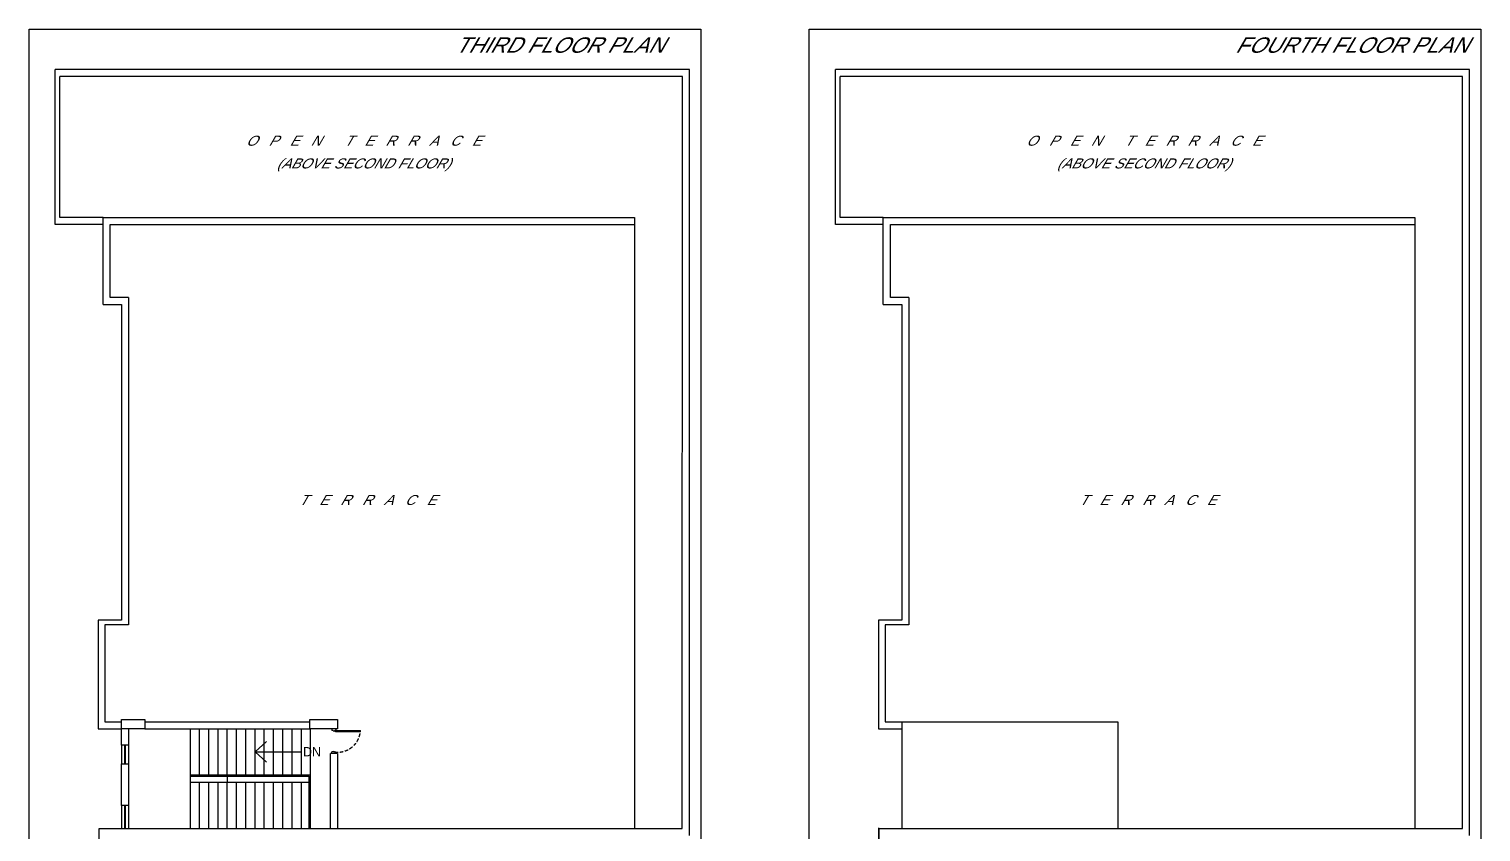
# Model space of a CAD drawing. Extents: x 681461 to 804584, y -183990 to -115925.
# Drawn here: x 757533 to 804584, y -146815 to -120786 of the extents above; entities that cross this region are included whole.
import ezdxf
from ezdxf.enums import TextEntityAlignment as Align

# ---------------------------------------------------------------- set-up
doc = ezdxf.new("R2010")
doc.units = 0
doc.header["$LTSCALE"] = 900
doc.linetypes.add('HIDDEN2', pattern=[0.1875, 0.125, -0.0625])
for name, color, linetype in [('1', 7, 'CONTINUOUS'), ('DOOR', 163, 'CONTINUOUS'), ('ELE', 50, 'CONTINUOUS'), ('TEXT', 2, 'CONTINUOUS'), ('WALL', 1, 'CONTINUOUS')]:
    doc.layers.add(name, color=color, linetype=linetype)
doc.styles.add('ROMANS', font='arial.ttf')

# ---------------------------------------------------------------- blocks, each defined once
blk = doc.blocks.new('REDFRAME')
at = {"layer": '1', "linetype": 'BYBLOCK'}
for p, q in [((-95, 0), (-95, -15)), ((-95, 0), (0, 0)), ((0, 0), (0, -15)), ((-110, -15), (-110, -50)), ((-110, -15), (-95, -15)), ((-110, -15), (-110, -50)), ((-72, -50), (-110, -50)), ((-72, -50), (-72, -65)), ((-22, -65), (-72, -65)), ((-22, -65), (15, -50)), ((0, -15), (15, -15)), ((15, -15), (15, -50))]:
    blk.add_line(p, q, dxfattribs=at)

msp = doc.modelspace()

# ---------------------------------------------------------------- linework, layer by layer
at = {"layer": 'DOOR', "color": 7}
for p, q in [((760532.137, -144006.462), (760532.137, -143210.224)), ((760757.137, -143472.724), (760757.137, -144006.462)), ((761282.137, -143243.349), (766632.762, -143243.349)), ((761282.137, -143472.724), (766632.762, -143472.724)), ((760757.137, -144006.462), (760532.137, -144006.462)), ((767307.137, -146702.724), (767307.137, -144272.724)), ((767532.137, -144272.724), (767532.137, -146702.724)), ((760532.137, -144606.462), (760757.137, -144606.462)), ((760532.137, -145962.099), (760532.137, -144606.462)), ((760757.137, -144606.462), (760757.137, -145962.099)), ((760757.137, -145962.099), (760532.137, -145962.099)), ((759802.138, -150887.725), (759802.138, -146702.724)), ((759802.138, -146702.724), (767487.137, -146702.724)), ((767487.137, -146702.724), (769927.137, -146702.724)), ((769927.137, -146702.724), (777155.713, -146702.724)), ((785086.147, -150887.725), (785086.147, -146702.724)), ((785086.147, -146702.724), (785816.146, -146702.724)), ((785086.147, -146702.724), (795211.146, -146702.724)), ((795211.146, -146702.724), (802439.722, -146702.724))]:
    msp.add_line(p, q, dxfattribs=at)
at = {"layer": 'DOOR', "color": 222, "linetype": 'BYBLOCK'}
for p, q in [((762757.137, -143473.349), (762757.137, -146702.724)), ((763057.137, -144957.724), (763057.137, -143473.349)), ((763357.137, -144957.724), (763357.137, -143472.724)), ((763657.137, -144957.724), (763657.137, -143473.349)), ((763957.137, -144957.724), (763957.137, -143473.349)), ((764257.137, -144957.724), (764257.137, -143473.349)), ((764557.137, -144957.724), (764557.137, -143473.349)), ((764857.137, -144957.724), (764857.137, -143472.724)), ((765157.137, -144957.724), (765157.137, -143473.349)), ((765457.137, -144957.724), (765457.137, -143473.349)), ((765757.137, -144957.724), (765757.137, -143473.349)), ((766057.137, -144957.724), (766057.137, -143473.349)), ((766357.137, -144957.724), (766357.137, -143472.724)), ((766657.137, -146702.724), (766657.137, -143473.349)), ((762757.137, -144957.724), (766657.137, -144957.724)), ((762757.137, -145007.724), (766607.137, -145007.724)), ((762757.137, -145197.724), (766657.137, -145197.724)), ((763057.137, -146702.724), (763057.137, -145198.349)), ((763357.137, -146702.724), (763357.137, -145198.349)), ((763657.137, -146702.724), (763657.137, -145198.349)), ((763957.137, -144957.724), (763957.137, -145197.724)), ((763957.137, -146702.724), (763957.137, -145198.349)), ((764257.137, -146702.724), (764257.137, -145198.349)), ((764557.137, -146702.724), (764557.137, -145197.724)), ((764857.137, -146702.724), (764857.137, -145197.724)), ((765157.137, -146702.724), (765157.137, -145198.349)), ((765457.137, -146702.724), (765457.137, -145198.349)), ((765757.137, -146702.724), (765757.137, -145197.724)), ((766057.137, -146702.724), (766057.137, -145197.724)), ((766357.137, -146702.724), (766357.137, -145198.349)), ((766607.137, -146702.724), (766607.137, -145007.724))]:
    msp.add_line(p, q, dxfattribs=at)
at = {"layer": 'DOOR', "color": 3, "linetype": 'BYBLOCK'}
for q in [(765222.648, -143877.498), (765222.648, -144552.95), (766357.137, -144215.224)]:
    msp.add_line((764857.137, -144215.224), q, dxfattribs=at)
at = {"layer": 'DOOR'}
for p, q in [((767460.204, -143523.884), (768270.748, -143524.983)), ((767460.204, -143564.466), (767460.204, -143523.884)), ((768270.748, -143565.566), (767460.204, -143564.466)), ((768270.748, -143565.566), (768270.748, -143524.983))]:
    msp.add_line(p, q, dxfattribs=at)
at = {"layer": 'DOOR', "color": 222, "linetype": 'BYBLOCK'}
for points in [[(757532.648, -120785.896), (779299.648, -120785.896), (779299.648, -183989.95), (757532.648, -183989.95)], [(782816.657, -120785.896), (804583.657, -120785.896), (804583.657, -183989.95), (782816.657, -183989.95)], [(760532.137, -143172.724), (761282.137, -143172.724), (761282.137, -143472.724), (760532.137, -143472.724)], [(766632.762, -143172.099), (767532.137, -143172.099), (767532.137, -143472.724), (766632.762, -143472.724)]]:
    msp.add_lwpolyline(points, close=True, dxfattribs=at)
at = {"layer": 'DOOR', "linetype": 'HIDDEN2'}
msp.add_arc((767532.878, -143487.287), 742.021, 262.3617586, 353.9360175, dxfattribs=at)
at = {"layer": 'WALL', "color": 8, "linetype": 'BYBLOCK'}
for p, q in [((778933.476, -122096.474), (758382.137, -122096.474)), ((758382.137, -127123.349), (758382.137, -122096.474)), ((758532.137, -126897.724), (758532.137, -122326.474)), ((778703.464, -122326.474), (758532.137, -122326.474)), ((778702.14, -146702.724), (778703.464, -122326.474)), ((778932.127, -146932.724), (778933.476, -122096.474)), ((804217.485, -122096.474), (783666.146, -122096.474)), ((783666.146, -127123.349), (783666.146, -122096.474)), ((803987.473, -122326.474), (783816.146, -122326.474)), ((783816.146, -126897.724), (783816.146, -122326.474)), ((803986.148, -146702.724), (803987.473, -122326.474)), ((804216.136, -146932.724), (804217.485, -122096.474)), ((759932.137, -126897.724), (758532.137, -126897.724)), ((759932.137, -126897.724), (777155.713, -126897.068)), ((777155.713, -126897.068), (777155.713, -146702.724)), ((785216.146, -126897.724), (783816.146, -126897.724)), ((785216.146, -126897.724), (802439.722, -126897.068)), ((802439.722, -126897.068), (802439.722, -146702.724)), ((759932.137, -127123.349), (758382.137, -127123.349)), ((760162.137, -127127.724), (777155.722, -127127.068)), ((785216.146, -127123.349), (783666.146, -127123.349)), ((785446.146, -127127.724), (802439.731, -127127.068)), ((759932.137, -129712.724), (760532.137, -129712.724)), ((760532.137, -129712.724), (760532.137, -139947.724)), ((760757.137, -129487.724), (760757.137, -140097.733)), ((785216.146, -129712.724), (785816.146, -129712.724)), ((785816.146, -129712.724), (785816.146, -139947.724)), ((786041.146, -129487.724), (786041.146, -140097.733)), ((759772.264, -139947.695), (759772.126, -143473.349)), ((760532.137, -139947.724), (759772.264, -139947.695)), ((759987.258, -140097.703), (759987.135, -143243.349)), ((760757.137, -140097.733), (759987.258, -140097.703)), ((785056.272, -139947.695), (785056.134, -143473.349)), ((785816.146, -139947.724), (785056.272, -139947.695)), ((785271.266, -140097.703), (785271.143, -143243.349)), ((786041.146, -140097.733), (785271.266, -140097.703)), ((759772.126, -143473.349), (760532.137, -143473.349)), ((759987.135, -143243.349), (760532.137, -143243.349)), ((785056.134, -143473.349), (785816.146, -143473.349)), ((785271.143, -143243.349), (785816.146, -143243.349)), ((785816.146, -143243.349), (785816.146, -146702.724)), ((785816.146, -143243.349), (792816.146, -143243.349)), ((792816.146, -143243.349), (792816.146, -146702.724)), ((760532.137, -144006.462), (760532.137, -144606.462)), ((760637.237, -144606.462), (760637.237, -144006.462)), ((760653.778, -144606.462), (760653.778, -144006.462)), ((760757.137, -144006.462), (760757.137, -144606.462)), ((760532.137, -145962.099), (760532.137, -146682.724)), ((760637.237, -146682.724), (760637.237, -145962.099)), ((760653.778, -146682.724), (760653.778, -145962.099)), ((760757.137, -145962.099), (760757.137, -146682.724)), ((777155.713, -146702.724), (778702.14, -146702.724)), ((802439.722, -146702.724), (803986.148, -146702.724))]:
    msp.add_line(p, q, dxfattribs=at)
at = {"layer": 'WALL'}
msp.add_line((767532.137, -144272.724), (767307.137, -144272.724), dxfattribs=at)
at = {"layer": 'WALL', "color": 8, "linetype": 'CONTINUOUS'}
msp.add_line((785066.147, -150907.725), (785066.147, -146682.724), dxfattribs=at)
at = {"layer": 'WALL', "color": 8, "linetype": 'BYBLOCK'}
for points in [[(759932.137, -129712.724), (759932.137, -126897.724), (760531.512, -126897.724)], [(785216.146, -129712.724), (785216.146, -126897.724), (785815.521, -126897.724)], [(760757.137, -129487.724), (760162.137, -129487.724), (760162.137, -127127.724), (760531.512, -127127.724)], [(786041.146, -129487.724), (785446.146, -129487.724), (785446.146, -127127.724), (785815.521, -127127.724)]]:
    msp.add_lwpolyline(points, dxfattribs=at)

# ---------------------------------------------------------------- block references
at = {"layer": 'WALL', "color": 8, "linetype": 'BYBLOCK', "xscale": -1}
msp.add_blockref('REDFRAME', (767362.148, -143472.724), dxfattribs=at)
at = {"layer": 'WALL', "color": 8, "linetype": 'BYBLOCK', "rotation": 180}
msp.add_blockref('REDFRAME', (767362.148, -144272.724), dxfattribs=at)

# ---------------------------------------------------------------- texts
at = {"layer": 'ELE', "color": 3}
msp.add_text('DN', height=300, dxfattribs=at).set_placement((766412.673, -144363.805))
at = {"layer": 'TEXT', "color": 6, "style": 'ROMANS', "oblique": 30}
for s, p in [('THIRD FLOOR PLAN', (771325.565, -121556.038)), ('FOURTH FLOOR PLAN', (796609.574, -121556.038))]:
    msp.add_text(s, height=500, dxfattribs=at).set_placement(p)
at = {"layer": 'TEXT', "color": 0, "style": 'ROMANS', "oblique": 30}
for s, p in [('O   P   E   N      T   E   R   R   A   C   E', (768365.072, -124406.572)), ('O   P   E   N      T   E   R   R   A   C   E', (793649.081, -124406.572)), ('(ABOVE SECOND FLOOR)', (768365.072, -125183.572)), ('(ABOVE SECOND FLOOR)', (793649.081, -125183.572)), ('  T   E   R   R   A   C   E', (768365.072, -136053.572)), ('  T   E   R   R   A   C   E', (793649.081, -136053.572))]:
    msp.add_text(s, height=325, dxfattribs=at).set_placement(p, align=Align.MIDDLE)

doc.saveas('drawing.dxf')
